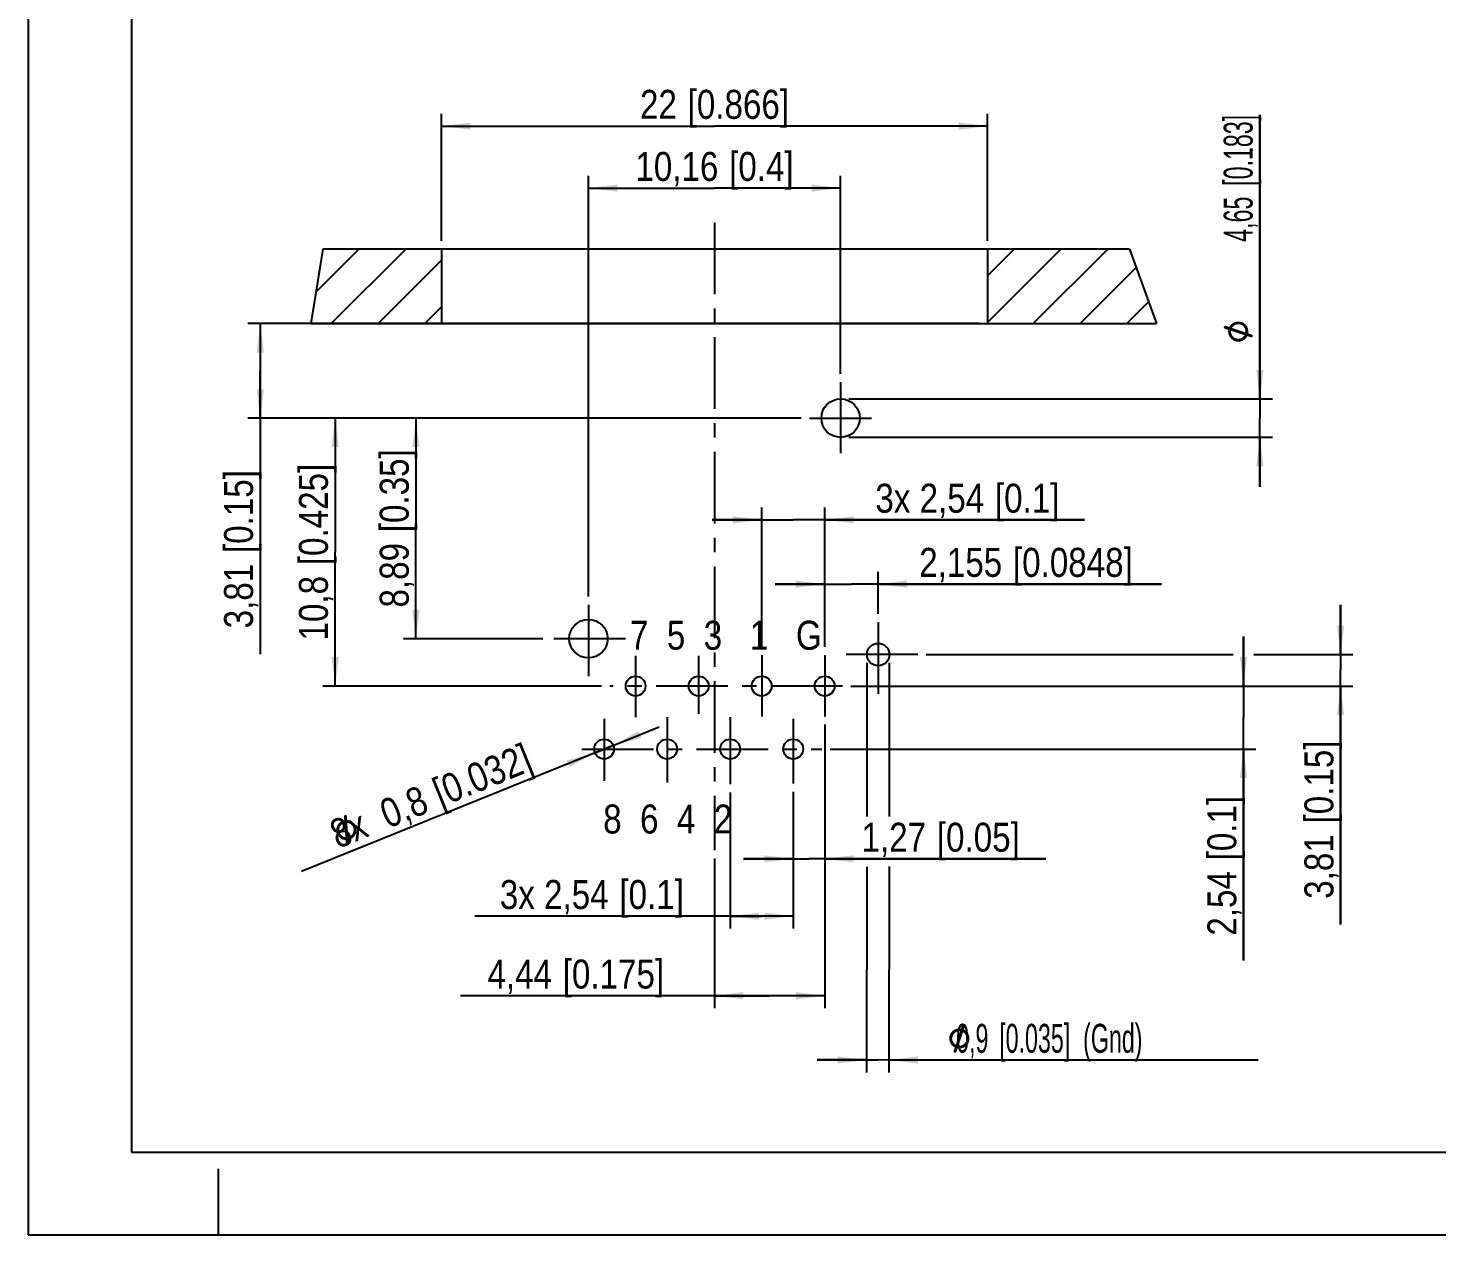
# Model space of a CAD drawing. Header units: millimetres. Extents: x 0 to 420, y 0 to 297.
# Drawn here: x 0 to 170.3, y 0 to 145.9 of the extents above; entities that cross this region are included whole.
import ezdxf

# ---------------------------------------------------------------- set-up
doc = ezdxf.new("R2010")
doc.units = ezdxf.units.MM
doc.header["$LTSCALE"] = 23.1
doc.linetypes.add('CENTER', pattern=[0.6, 0.375, -0.075, 0.075, -0.075])
doc.layers.get('0').update_dxf_attribs({"linetype": 'CONTINUOUS'})
doc.layers.add('_03_2D_DRAWING_DIMENSION', color=7, linetype='CONTINUOUS')
doc.layers.add('DEFAULT_1', color=7, linetype='CENTER')
doc.styles.get("Standard").update_dxf_attribs({"font": 'arialn.ttf'})
doc.styles.add('TEXTSTYLE_4', font='symbol_iso.ttf')
doc.dimstyles.new('DIMSTYLE_3', dxfattribs={"dimtxt": 3.5, "dimasz": 3.5, "dimexe": 1.5, "dimexo": 1, "dimgap": 0.875, "dimtad": 1, "dimdsep": 46, "dimtxsty": 'STANDARD', "dimblk": '_FILLED', "dimblk1": '_FILLED', "dimblk2": '_FILLED', "dimcen": 0.09, "dimclrt": 7, "dimazin": 2, "dimtp": 0.2, "dimtm": 0.2, "dimtfac": 1, "dimtofl": 0, "dimtmove": 0, "dimatfit": 3, "dimldrblk": '_FILLED', "dimfxl": 1, "dimtolj": 1, "dimarcsym": 0})
doc.dimstyles.new('DIMSTYLE_4', dxfattribs={"dimtxt": 3.5, "dimasz": 3.5, "dimexe": 1.5, "dimexo": 1, "dimgap": 0.875, "dimtad": 1, "dimdsep": 46, "dimtxsty": 'STANDARD', "dimblk": '_FILLED', "dimblk1": '_FILLED', "dimblk2": '_FILLED', "dimcen": 0.09, "dimclrt": 7, "dimazin": 2, "dimtp": 0.3, "dimtm": 0.3, "dimtfac": 1, "dimtofl": 0, "dimtmove": 0, "dimatfit": 3, "dimldrblk": '_FILLED', "dimfxl": 1, "dimtolj": 1, "dimarcsym": 0})
doc.dimstyles.new('DIMSTYLE_5', dxfattribs={"dimtxt": 3.5, "dimasz": 3.5, "dimexe": 1.5, "dimexo": 1, "dimgap": 0.875, "dimtad": 1, "dimdsep": 46, "dimtxsty": 'STANDARD', "dimblk": '_FILLED', "dimblk1": '_FILLED', "dimblk2": '_FILLED', "dimcen": 0.09, "dimclrt": 7, "dimazin": 2, "dimtp": 0.1, "dimtm": 0.1, "dimtfac": 1, "dimtofl": 0, "dimtmove": 0, "dimatfit": 3, "dimldrblk": '_FILLED', "dimfxl": 1, "dimtolj": 1, "dimarcsym": 0})
doc.dimstyles.new('DIMSTYLE_6', dxfattribs={"dimtxt": 3.5, "dimasz": 3.5, "dimexe": 1.5, "dimexo": 1, "dimgap": 0.875, "dimtad": 1, "dimdec": 3, "dimdsep": 46, "dimtxsty": 'STANDARD', "dimblk": '_FILLED', "dimblk1": '_FILLED', "dimblk2": '_FILLED', "dimcen": 0.09, "dimclrt": 7, "dimazin": 2, "dimtp": 0.2, "dimtm": 0.2, "dimtfac": 1, "dimtdec": 3, "dimtofl": 0, "dimtmove": 0, "dimatfit": 3, "dimldrblk": '_FILLED', "dimfxl": 1, "dimtolj": 1, "dimarcsym": 0})
doc.dimstyles.new('DIMSTYLE_7', dxfattribs={"dimtxt": 3.5, "dimasz": 3.5, "dimexe": 1.5, "dimexo": 1, "dimtad": 1, "dimdsep": 46, "dimtxsty": 'STANDARD', "dimblk": '_FILLED', "dimblk1": '_FILLED', "dimblk2": '_FILLED', "dimcen": 0.09, "dimclrt": 7, "dimazin": 2, "dimtp": 0.1, "dimtm": 0.1, "dimtfac": 1, "dimtmove": 0, "dimatfit": 2, "dimldrblk": '_FILLED', "dimfxl": 1, "dimtolj": 1, "dimarcsym": 0})
doc.dimstyles.new('DIMSTYLE_8', dxfattribs={"dimtxt": 3.5, "dimasz": 3.5, "dimexe": 1.5, "dimexo": 1, "dimgap": 0.875, "dimtad": 1, "dimdsep": 46, "dimtxsty": 'STANDARD', "dimblk": '_FILLED', "dimblk1": '_FILLED', "dimblk2": '_FILLED', "dimcen": 0.09, "dimclrt": 7, "dimazin": 2, "dimtp": 0.1, "dimtm": 0.1, "dimtfac": 1, "dimtofl": 0, "dimtmove": 0, "dimatfit": 3, "dimldrblk": '_FILLED', "dimfxl": 1, "dimtolj": 1, "dimarcsym": 0})
pattern_1 = [(45, (0, 0), (-2.82843, 2.82843), [])]

# ---------------------------------------------------------------- blocks, each defined once
blk = doc.blocks.new('_FILLED')
at = {"color": 0, "linetype": 'BYBLOCK'}
blk.add_solid([(0, 0), (-1, 0.125), (-1, -0.125)], dxfattribs=at)
blk = doc.blocks.new('*D7')
at = {"layer": '_03_2D_DRAWING_DIMENSION', "color": 7}
for p, q in [((114.97, 110.18), (26.56, 110.18)), ((28.06, 110.18), (28.06, 104.47)), ((28.06, 98.75), (28.06, 104.47)), ((28.06, 104.47), (28.06, 70.21)), ((93.44, 98.75), (26.56, 98.75))]:
    blk.add_line(p, q, dxfattribs=at)
at = {"layer": '_03_2D_DRAWING_DIMENSION', "color": 7, "xscale": 3.5, "yscale": 3.5, "zscale": 3.5}
for p, rotation in [((28.06, 110.18), 90), ((28.06, 98.75), 270)]:
    blk.add_blockref('_FILLED', p, dxfattribs=dict(at, rotation=rotation))
at = {"layer": '_03_2D_DRAWING_DIMENSION', "color": 7, "insert": (23.68, 92.47), "char_height": 3.5, "width": 22.26, "attachment_point": 3, "rotation": 90, "line_spacing_factor": 0.9}
blk.add_mtext('3,81{\\ftxt;\\W0.0001;\\H0.0001;\\~}{\\ftxt;\\W1.0;\\H3.5; }[0.15]', dxfattribs=at)
blk = doc.blocks.new('*D8')
at = {"layer": '_03_2D_DRAWING_DIMENSION', "color": 7}
for p, q in [((93.44, 98.75), (45.37, 98.75)), ((46.87, 98.75), (46.87, 85.42)), ((46.87, 72.08), (46.87, 85.42)), ((62.22, 72.08), (45.37, 72.08))]:
    blk.add_line(p, q, dxfattribs=at)
at = {"layer": '_03_2D_DRAWING_DIMENSION', "color": 7, "xscale": 3.5, "yscale": 3.5, "zscale": 3.5}
for p, rotation in [((46.87, 98.75), 90), ((46.87, 72.08), 270)]:
    blk.add_blockref('_FILLED', p, dxfattribs=dict(at, rotation=rotation))
at = {"layer": '_03_2D_DRAWING_DIMENSION', "color": 7, "insert": (42.5, 85.42), "char_height": 3.5, "width": 22.26, "attachment_point": 2, "rotation": 90, "line_spacing_factor": 0.9}
blk.add_mtext('8,89{\\ftxt;\\W0.0001;\\H0.0001;\\~}{\\ftxt;\\W1.0;\\H3.5; }[0.35]', dxfattribs=at)
blk = doc.blocks.new('*D9')
at = {"layer": '_03_2D_DRAWING_DIMENSION', "color": 7}
for p, q in [((93.44, 98.75), (35.61, 98.75)), ((37.11, 98.75), (37.11, 82.55)), ((37.11, 66.35), (37.11, 82.55)), ((69.32, 66.35), (35.61, 66.35))]:
    blk.add_line(p, q, dxfattribs=at)
at = {"layer": '_03_2D_DRAWING_DIMENSION', "color": 7, "xscale": 3.5, "yscale": 3.5, "zscale": 3.5}
for p, rotation in [((37.11, 98.75), 90), ((37.11, 66.35), 270)]:
    blk.add_blockref('_FILLED', p, dxfattribs=dict(at, rotation=rotation))
at = {"layer": '_03_2D_DRAWING_DIMENSION', "color": 7, "insert": (32.73, 82.55), "char_height": 3.5, "width": 24.612, "attachment_point": 2, "rotation": 90, "line_spacing_factor": 0.9}
blk.add_mtext('10,8{\\ftxt;\\W0.0001;\\H0.0001;\\~}{\\ftxt;\\W1.0;\\H3.5; }[0.425]', dxfattribs=at)
blk = doc.blocks.new('*D10')
at = {"layer": '_03_2D_DRAWING_DIMENSION', "color": 7}
for p, q in [((49.97, 120.18), (49.97, 135.56)), ((115.97, 120.18), (115.97, 135.56)), ((49.97, 134.06), (82.97, 134.06)), ((115.97, 134.06), (82.97, 134.06))]:
    blk.add_line(p, q, dxfattribs=at)
at = {"layer": '_03_2D_DRAWING_DIMENSION', "color": 7, "xscale": 3.5, "yscale": 3.5, "zscale": 3.5, "rotation": 180}
blk.add_blockref('_FILLED', (49.97, 134.06), dxfattribs=at)
at = {"layer": '_03_2D_DRAWING_DIMENSION', "color": 7, "xscale": 3.5, "yscale": 3.5, "zscale": 3.5}
blk.add_blockref('_FILLED', (115.97, 134.06), dxfattribs=at)
at = {"layer": '_03_2D_DRAWING_DIMENSION', "color": 7, "insert": (82.97, 138.44), "char_height": 3.5, "width": 21.308, "attachment_point": 2, "line_spacing_factor": 0.9}
blk.add_mtext('22{\\ftxt;\\W0.0001;\\H0.0001;\\~}{\\ftxt;\\W1.0;\\H3.5; }[0.866]', dxfattribs=at)
blk = doc.blocks.new('*D11')
at = {"layer": '_03_2D_DRAWING_DIMENSION', "color": 7}
for p, q in [((67.73, 77.2), (67.73, 128.06)), ((98.21, 104.11), (98.21, 128.06)), ((67.73, 126.56), (82.97, 126.56)), ((98.21, 126.56), (82.97, 126.56))]:
    blk.add_line(p, q, dxfattribs=at)
at = {"layer": '_03_2D_DRAWING_DIMENSION', "color": 7, "xscale": 3.5, "yscale": 3.5, "zscale": 3.5, "rotation": 180}
blk.add_blockref('_FILLED', (67.73, 126.56), dxfattribs=at)
at = {"layer": '_03_2D_DRAWING_DIMENSION', "color": 7, "xscale": 3.5, "yscale": 3.5, "zscale": 3.5}
blk.add_blockref('_FILLED', (98.21, 126.56), dxfattribs=at)
at = {"layer": '_03_2D_DRAWING_DIMENSION', "color": 7, "insert": (82.97, 130.93), "char_height": 3.5, "width": 22.26, "attachment_point": 2, "line_spacing_factor": 0.9}
blk.add_mtext('10,16{\\ftxt;\\W0.0001;\\H0.0001;\\~}{\\ftxt;\\W1.0;\\H3.5; }[0.4]', dxfattribs=at)
blk = doc.blocks.new('*D12')
at = {"layer": '_03_2D_DRAWING_DIMENSION', "color": 7}
for p, q in [((148.9, 101.08), (148.9, 135.42)), ((148.9, 135.42), (148.9, 98.76)), ((99.21, 101.08), (150.4, 101.08)), ((148.9, 90.43), (148.9, 98.76)), ((99.21, 96.43), (150.4, 96.43)), ((148.9, 96.43), (148.9, 90.43))]:
    blk.add_line(p, q, dxfattribs=at)
at = {"layer": '_03_2D_DRAWING_DIMENSION', "color": 7, "xscale": 3.5, "yscale": 3.5, "zscale": 3.5}
for p, rotation in [((148.9, 101.08), 270.004125249), ((148.9, 96.43), 90.004125249)]:
    blk.add_blockref('_FILLED', p, dxfattribs=dict(at, rotation=rotation))
at = {"layer": '_03_2D_DRAWING_DIMENSION', "color": 7, "insert": (144.52, 135.42), "char_height": 3.5, "width": 41.6409, "attachment_point": 3, "rotation": 90, "line_spacing_factor": 0.9, "style": 'TEXTSTYLE_4'}
blk.add_mtext('{\\ftxt;\\W0.0001;\\H0.0001;\\~}{\\ftxt;\\W0.8995983936;\\H3.5; }{\\ftxt;\\W0.0001;\\H0.0001;\\~}\\fArial Narrow;{\\W0.7;4,65}{\\W0.7;{\\ftxt;\\W0.0001;\\H0.0001;\\~}{\\ftxt;\\W1.0;\\H3.5; }[}{\\W0.7;0.183}{\\W0.7;]}', dxfattribs=at)
blk = doc.blocks.new('*D13')
at = {"layer": '_03_2D_DRAWING_DIMENSION', "color": 7}
for p, q in [((96.29, 71.09), (96.29, 80.18)), ((102.75, 75.09), (102.75, 80.18)), ((96.29, 78.68), (90.29, 78.68)), ((90.29, 78.68), (99.52, 78.68)), ((137.02, 78.68), (99.52, 78.68)), ((102.75, 78.68), (137.02, 78.68))]:
    blk.add_line(p, q, dxfattribs=at)
at = {"layer": '_03_2D_DRAWING_DIMENSION', "color": 7, "xscale": 3.5, "yscale": 3.5, "zscale": 3.5}
blk.add_blockref('_FILLED', (96.29, 78.68), dxfattribs=at)
at = {"layer": '_03_2D_DRAWING_DIMENSION', "color": 7, "xscale": 3.5, "yscale": 3.5, "zscale": 3.5, "rotation": 180}
blk.add_blockref('_FILLED', (102.75, 78.68), dxfattribs=at)
at = {"layer": '_03_2D_DRAWING_DIMENSION', "color": 7, "insert": (107.71, 83.06), "char_height": 3.5, "width": 29.316, "attachment_point": 1, "line_spacing_factor": 0.9}
blk.add_mtext('2,155{\\ftxt;\\W0.0001;\\H0.0001;\\~}{\\ftxt;\\W1.0;\\H3.5; }[0.0848]', dxfattribs=at)
blk = doc.blocks.new('*D14')
at = {"layer": '_03_2D_DRAWING_DIMENSION', "color": 7}
for p, q in [((88.67, 71.09), (88.67, 87.95)), ((96.29, 71.09), (96.29, 87.95)), ((88.67, 86.45), (82.67, 86.45)), ((82.67, 86.45), (92.48, 86.45)), ((127.68, 86.45), (92.48, 86.45)), ((96.29, 86.45), (127.68, 86.45))]:
    blk.add_line(p, q, dxfattribs=at)
at = {"layer": '_03_2D_DRAWING_DIMENSION', "color": 7, "xscale": 3.5, "yscale": 3.5, "zscale": 3.5}
blk.add_blockref('_FILLED', (88.67, 86.45), dxfattribs=at)
at = {"layer": '_03_2D_DRAWING_DIMENSION', "color": 7, "xscale": 3.5, "yscale": 3.5, "zscale": 3.5, "rotation": 180}
blk.add_blockref('_FILLED', (96.29, 86.45), dxfattribs=at)
at = {"layer": '_03_2D_DRAWING_DIMENSION', "color": 7, "insert": (102.41, 90.82), "char_height": 3.5, "width": 25.27, "attachment_point": 1, "line_spacing_factor": 0.9}
blk.add_mtext('3x 2,54{\\ftxt;\\W0.0001;\\H0.0001;\\~}{\\ftxt;\\W1.0;\\H3.5; }[0.1]', dxfattribs=at)
blk = doc.blocks.new('*D15')
at = {"layer": '_03_2D_DRAWING_DIMENSION', "color": 7}
for p, q in [((69.62, 58.73), (76.29, 61.43)), ((69.62, 58.73), (33.03, 43.93)), ((68.51, 58.28), (69.62, 58.73)), ((70.73, 59.18), (69.62, 58.73))]:
    blk.add_line(p, q, dxfattribs=at)
at = {"layer": '_03_2D_DRAWING_DIMENSION', "color": 7, "xscale": 3.5, "yscale": 3.5, "zscale": 3.5}
for p, rotation in [((70.73, 59.18), 202.0303653086), ((68.51, 58.28), 22.0303653086)]:
    blk.add_blockref('_FILLED', p, dxfattribs=dict(at, rotation=rotation))
at = {"layer": '_03_2D_DRAWING_DIMENSION', "color": 7, "insert": (59.91, 59.52), "char_height": 3.5, "width": 46.1559, "attachment_point": 3, "rotation": 22.0301, "line_spacing_factor": 0.9}
blk.add_mtext('8x {\\ftxt;\\W0.0001;\\H0.0001;\\~}{\\ftxt;\\W0.8995983936;\\H3.5; }{\\ftxt;\\W0.0001;\\H0.0001;\\~}0,8{\\ftxt;\\W0.0001;\\H0.0001;\\~}{\\ftxt;\\W1.0;\\H3.5; }[0.032]', dxfattribs=at)
blk = doc.blocks.new('*D16')
at = {"layer": '_03_2D_DRAWING_DIMENSION', "color": 7}
for p, q in [((84.86, 53.48), (84.86, 37.03)), ((92.48, 53.58), (92.48, 37.03)), ((88.67, 38.53), (54, 38.53)), ((84.86, 38.53), (88.67, 38.53)), ((92.48, 38.53), (88.67, 38.53))]:
    blk.add_line(p, q, dxfattribs=at)
at = {"layer": '_03_2D_DRAWING_DIMENSION', "color": 7, "xscale": 3.5, "yscale": 3.5, "zscale": 3.5, "rotation": 180}
blk.add_blockref('_FILLED', (84.86, 38.53), dxfattribs=at)
at = {"layer": '_03_2D_DRAWING_DIMENSION', "color": 7, "xscale": 3.5, "yscale": 3.5, "zscale": 3.5}
blk.add_blockref('_FILLED', (92.48, 38.53), dxfattribs=at)
at = {"layer": '_03_2D_DRAWING_DIMENSION', "color": 7, "insert": (79.27, 42.9), "char_height": 3.5, "width": 25.27, "attachment_point": 3, "line_spacing_factor": 0.9}
blk.add_mtext('3x 2,54{\\ftxt;\\W0.0001;\\H0.0001;\\~}{\\ftxt;\\W1.0;\\H3.5; }[0.1]', dxfattribs=at)
blk = doc.blocks.new('*D17')
at = {"layer": '_03_2D_DRAWING_DIMENSION', "color": 7}
for p, q in [((96.29, 61.69), (96.3, 27.41)), ((82.97, 45.51), (82.97, 27.41)), ((89.63, 28.91), (52.27, 28.9)), ((82.97, 28.91), (89.63, 28.91)), ((96.3, 28.91), (89.63, 28.91))]:
    blk.add_line(p, q, dxfattribs=at)
at = {"layer": '_03_2D_DRAWING_DIMENSION', "color": 7, "xscale": 3.5, "yscale": 3.5, "zscale": 3.5}
for p, rotation in [((82.97, 28.91), 180.0127504705), ((96.3, 28.91), 0.0127504705)]:
    blk.add_blockref('_FILLED', p, dxfattribs=dict(at, rotation=rotation))
at = {"layer": '_03_2D_DRAWING_DIMENSION', "color": 7, "insert": (76.88, 33.28), "char_height": 3.5, "width": 24.612, "attachment_point": 3, "line_spacing_factor": 0.9}
blk.add_mtext('4,44{\\ftxt;\\W0.0001;\\H0.0001;\\~}{\\ftxt;\\W1.0;\\H3.5; }[0.175]', dxfattribs=at)
blk = doc.blocks.new('*D18')
at = {"layer": '_03_2D_DRAWING_DIMENSION', "color": 7}
for p, q in [((96.29, 61.69), (96.29, 43.96)), ((92.48, 53.58), (92.48, 43.96)), ((92.48, 45.46), (86.48, 45.46)), ((86.48, 45.46), (94.38, 45.46)), ((123, 45.46), (94.38, 45.46)), ((96.29, 45.46), (123, 45.46))]:
    blk.add_line(p, q, dxfattribs=at)
at = {"layer": '_03_2D_DRAWING_DIMENSION', "color": 7, "xscale": 3.5, "yscale": 3.5, "zscale": 3.5}
blk.add_blockref('_FILLED', (92.48, 45.46), dxfattribs=at)
at = {"layer": '_03_2D_DRAWING_DIMENSION', "color": 7, "xscale": 3.5, "yscale": 3.5, "zscale": 3.5, "rotation": 180}
blk.add_blockref('_FILLED', (96.29, 45.46), dxfattribs=at)
at = {"layer": '_03_2D_DRAWING_DIMENSION', "color": 7, "insert": (100.74, 49.83), "char_height": 3.5, "width": 22.26, "attachment_point": 1, "line_spacing_factor": 0.9}
blk.add_mtext('1,27{\\ftxt;\\W0.0001;\\H0.0001;\\~}{\\ftxt;\\W1.0;\\H3.5; }[0.05]', dxfattribs=at)
blk = doc.blocks.new('*D19')
at = {"layer": '_03_2D_DRAWING_DIMENSION', "color": 7}
for p, q in [((101.4, 69.16), (101.39, 50.58)), ((104.1, 69.16), (104.09, 50.58)), ((101.38, 44.5), (101.36, 19.64)), ((104.08, 44.54), (104.06, 19.64)), ((101.36, 21.14), (95.36, 21.15)), ((95.36, 21.15), (102.71, 21.14)), ((148.68, 21.13), (102.71, 21.14)), ((104.06, 21.14), (148.68, 21.13))]:
    blk.add_line(p, q, dxfattribs=at)
at = {"layer": '_03_2D_DRAWING_DIMENSION', "color": 7, "xscale": 3.5, "yscale": 3.5, "zscale": 3.5}
for p, rotation in [((101.36, 21.14), 359.9471498529), ((104.06, 21.14), 179.991765974)]:
    blk.add_blockref('_FILLED', p, dxfattribs=dict(at, rotation=rotation))
at = {"layer": '_03_2D_DRAWING_DIMENSION', "color": 7, "insert": (111.01, 25.51), "char_height": 3.5, "width": 56.5089, "attachment_point": 1, "line_spacing_factor": 0.9, "style": 'TEXTSTYLE_4'}
blk.add_mtext('{\\ftxt;\\W0.0001;\\H0.0001;\\~}{\\ftxt;\\W0.8995983936;\\H3.5; }{\\ftxt;\\W0.0001;\\H0.0001;\\~}\\fArial Narrow;{\\W0.7;0,9}{\\W0.7;{\\ftxt;\\W0.0001;\\H0.0001;\\~}{\\ftxt;\\W1.0;\\H3.5; }[}{\\W0.7;0.035}{\\W0.7;]}{\\W0.7;  (Gnd)}', dxfattribs=at)
blk = doc.blocks.new('*D20')
at = {"layer": '_03_2D_DRAWING_DIMENSION', "color": 7}
for p, q in [((146.92, 66.35), (146.92, 72.35)), ((146.92, 72.35), (146.92, 62.54)), ((99.44, 66.35), (148.42, 66.35)), ((146.92, 33.17), (146.92, 62.54)), ((96.94, 58.73), (148.42, 58.73)), ((146.92, 58.73), (146.92, 33.17))]:
    blk.add_line(p, q, dxfattribs=at)
at = {"layer": '_03_2D_DRAWING_DIMENSION', "color": 7, "xscale": 3.5, "yscale": 3.5, "zscale": 3.5}
for p, rotation in [((146.92, 66.35), 270), ((146.92, 58.73), 90)]:
    blk.add_blockref('_FILLED', p, dxfattribs=dict(at, rotation=rotation))
at = {"layer": '_03_2D_DRAWING_DIMENSION', "color": 7, "insert": (142.55, 53.08), "char_height": 3.5, "width": 19.908, "attachment_point": 3, "rotation": 90, "line_spacing_factor": 0.9}
blk.add_mtext('2,54{\\ftxt;\\W0.0001;\\H0.0001;\\~}{\\ftxt;\\W1.0;\\H3.5; }[0.1]', dxfattribs=at)
blk = doc.blocks.new('*D21')
at = {"layer": '_03_2D_DRAWING_DIMENSION', "color": 7}
for p, q in [((158.65, 70.16), (158.65, 76.16)), ((158.65, 76.16), (158.65, 68.26)), ((108.55, 70.16), (145.68, 70.16)), ((148.17, 70.16), (160.15, 70.16)), ((158.65, 37.51), (158.65, 68.26)), ((99.44, 66.35), (160.15, 66.35)), ((158.65, 66.35), (158.65, 37.51))]:
    blk.add_line(p, q, dxfattribs=at)
at = {"layer": '_03_2D_DRAWING_DIMENSION', "color": 7, "xscale": 3.5, "yscale": 3.5, "zscale": 3.5}
for p, rotation in [((158.65, 70.16), 270), ((158.65, 66.35), 90)]:
    blk.add_blockref('_FILLED', p, dxfattribs=dict(at, rotation=rotation))
at = {"layer": '_03_2D_DRAWING_DIMENSION', "color": 7, "insert": (154.28, 59.77), "char_height": 3.5, "width": 22.26, "attachment_point": 3, "rotation": 90, "line_spacing_factor": 0.9}
blk.add_mtext('3,81{\\ftxt;\\W0.0001;\\H0.0001;\\~}{\\ftxt;\\W1.0;\\H3.5; }[0.15]', dxfattribs=at)

msp = doc.modelspace()

# ---------------------------------------------------------------- hatches: boundary and pattern name
h = msp.add_hatch()
h.set_pattern_fill('b', scale=4, angle=45, style=0, pattern_type=0)
h.set_pattern_definition(pattern_1)
h.paths.add_polyline_path([(49.9688, 110.182), (34.1863, 110.182), (35.6162, 119.182), (49.9688, 119.182)])
h = msp.add_hatch()
h.set_pattern_fill('a', scale=4, angle=45, style=0, pattern_type=0)
h.set_pattern_definition(pattern_1)
h.paths.add_polyline_path([(115.9688, 110.182), (136.4063, 110.182), (133.1225, 119.182), (115.9688, 119.182)])

# ---------------------------------------------------------------- linework, layer by layer
at = {"color": 7}
for p, q in [((0, 297), (0, 0)), ((12.5, 287), (12.5, 10)), ((35.6162, 119.182), (34.1863, 110.182)), ((49.9688, 119.182), (35.6162, 119.182)), ((49.9688, 119.182), (49.9688, 110.182)), ((115.9688, 119.182), (49.9688, 119.182)), ((115.9688, 119.182), (115.9688, 110.182)), ((133.1225, 119.182), (115.9688, 119.182)), ((133.1225, 119.182), (136.4063, 110.182)), ((34.1863, 110.182), (49.9688, 110.182)), ((49.9688, 110.182), (115.9688, 110.182)), ((115.9688, 110.182), (136.4063, 110.182)), ((12.5, 10), (410, 10)), ((23, 0), (23, 8)), ((0, 0), (420, 0))]:
    msp.add_line(p, q, dxfattribs=at)
for centre, radius in [((98.2088, 98.752), 2.325), ((67.7288, 72.082), 2.325), ((102.7538, 70.162), 1.35), ((73.4288, 66.352), 1.2), ((81.0488, 66.352), 1.2), ((88.6688, 66.352), 1.2), ((96.2888, 66.352), 1.2), ((69.6188, 58.732), 1.2), ((77.2388, 58.732), 1.2), ((84.8588, 58.732), 1.2), ((92.4788, 58.732), 1.2)]:
    msp.add_circle(centre, radius, dxfattribs=at)
at = {"layer": '_03_2D_DRAWING_DIMENSION', "color": 7}
for points in [[(144.5491, 109.6761), (144.5211, 109.7321), (144.5491, 109.7881)], [(144.5771, 109.6481), (144.5491, 109.7881), (144.5771, 109.8441)], [(144.5491, 109.7881), (144.5771, 109.6481), (144.5491, 109.6761)], [(144.6051, 109.5921), (144.5771, 109.8441), (144.6051, 109.8721)], [(144.5771, 109.8441), (144.6051, 109.5921), (144.5771, 109.6481)], [(144.6611, 109.5641), (144.6051, 109.8721), (144.6611, 109.9001)], [(144.6051, 109.8721), (144.6611, 109.5641), (144.6051, 109.5921)], [(144.6611, 109.9001), (144.7171, 109.9281), (145.0811, 109.4241)], [(144.6611, 109.9001), (145.0811, 109.4241), (144.6611, 109.5641)], [(144.7171, 109.9281), (144.7731, 109.9001), (145.0811, 109.4241)], [(145.0811, 109.4241), (144.7731, 109.9001), (145.1931, 109.7601)], [(145.0811, 109.0601), (145.0531, 109.2281), (145.0811, 109.3121)], [(145.1931, 109.7601), (145.1651, 108.7521), (145.0811, 109.4241)], [(145.0811, 109.3121), (145.0811, 109.4241), (145.1091, 108.8921)], [(145.1651, 108.7521), (145.1091, 108.8921), (145.0811, 109.4241)], [(145.0811, 109.3121), (145.1091, 108.8921), (145.0811, 109.0601)], [(145.1931, 109.7601), (145.2211, 108.6121), (145.1651, 108.7521)], [(145.2211, 108.6121), (145.1931, 109.7601), (145.3051, 109.9561)], [(145.3051, 109.9561), (145.3331, 108.4721), (145.2211, 108.6121)], [(145.4171, 109.3121), (145.3051, 109.9561), (145.4731, 110.1241)], [(145.4171, 108.3601), (145.3331, 108.4721), (145.3051, 109.9561)], [(145.4171, 109.1161), (145.4171, 108.3601), (145.3051, 109.9561)], [(145.4171, 109.2281), (145.4171, 109.1161), (145.3051, 109.9561)], [(145.4171, 109.2561), (145.4171, 109.2281), (145.3051, 109.9561)], [(145.4171, 109.3121), (145.4171, 109.2561), (145.3051, 109.9561)], [(145.4171, 109.3121), (145.4731, 110.1241), (145.5291, 109.6481)], [(145.5291, 109.6481), (147.0411, 108.7801), (145.4171, 109.3121)], [(145.4171, 109.1161), (145.4451, 109.0041), (145.5571, 108.2481)], [(145.4171, 109.1161), (145.5571, 108.2481), (145.4171, 108.3601)], [(145.4451, 109.0041), (145.4731, 108.8921), (145.5571, 108.2481)], [(145.5851, 109.7601), (145.4731, 110.1241), (145.6411, 110.2641)], [(145.5851, 109.7601), (145.5291, 109.6481), (145.4731, 110.1241)], [(147.0411, 108.7801), (145.5291, 109.6481), (147.1531, 109.1161)], [(145.6411, 110.2641), (145.6691, 109.8441), (145.5851, 109.7601)], [(145.8371, 109.9841), (145.6411, 110.2641), (145.8371, 110.3481)], [(145.7531, 109.9001), (145.6691, 109.8441), (145.6411, 110.2641)], [(145.8371, 109.9841), (145.7531, 109.9001), (145.6411, 110.2641)], [(146.0611, 110.0681), (145.8371, 110.3481), (146.0611, 110.4321)], [(145.8371, 110.3481), (145.9491, 110.0401), (145.8371, 109.9841)], [(146.0611, 110.0681), (145.9491, 110.0401), (145.8371, 110.3481)], [(146.0611, 110.4321), (146.1731, 110.0961), (146.0611, 110.0681)], [(146.2851, 110.0961), (146.1731, 110.0961), (146.0611, 110.4321)], [(146.2851, 110.0961), (146.0611, 110.4321), (146.2851, 110.4321)], [(146.2851, 110.4321), (146.3971, 110.0961), (146.2851, 110.0961)], [(146.3971, 110.0961), (146.2851, 110.4321), (146.4531, 110.4321)], [(146.4531, 110.4321), (146.5091, 110.0681), (146.3971, 110.0961)], [(146.5091, 110.0681), (146.4531, 110.4321), (146.5931, 110.4041)], [(146.5931, 110.4041), (146.6211, 110.0401), (146.5091, 110.0681)], [(146.7331, 109.9841), (146.6211, 110.0401), (146.5931, 110.4041)], [(146.7331, 109.9841), (146.5931, 110.4041), (146.7611, 110.3481)], [(146.7611, 110.3481), (146.8171, 109.9001), (146.7331, 109.9841)], [(146.9011, 109.8441), (146.8171, 109.9001), (146.7611, 110.3481)], [(146.9011, 109.8441), (146.7611, 110.3481), (146.9011, 110.2921)], [(146.9011, 110.2921), (146.9851, 109.7601), (146.9011, 109.8441)], [(146.9851, 109.7601), (146.9011, 110.2921), (147.0131, 110.1801)], [(147.0131, 110.1801), (147.0411, 109.6481), (146.9851, 109.7601)], [(147.0971, 109.5641), (147.0411, 109.6481), (147.0131, 110.1801)], [(147.1251, 109.4521), (147.0971, 109.5641), (147.0131, 110.1801)], [(147.1531, 109.3401), (147.1251, 109.4521), (147.0131, 110.1801)], [(147.1531, 109.3401), (147.0131, 110.1801), (147.1531, 110.0961)], [(147.1531, 109.1161), (147.0691, 108.2761), (147.0411, 108.7801)], [(147.1531, 109.1161), (147.1811, 108.3881), (147.0691, 108.2761)], [(147.1531, 109.3401), (147.1531, 110.0961), (147.1811, 108.3881)], [(147.1811, 108.3881), (147.1531, 110.0961), (147.2371, 109.9561)], [(147.1531, 109.2281), (147.1531, 109.3401), (147.1811, 108.3881)], [(147.1531, 109.1721), (147.1531, 109.2281), (147.1811, 108.3881)], [(147.1531, 109.1161), (147.1531, 109.1721), (147.1811, 108.3881)], [(147.2371, 109.9561), (147.2931, 108.5281), (147.1811, 108.3881)], [(147.2931, 108.5281), (147.2371, 109.9561), (147.3491, 109.8441)], [(147.3491, 109.8441), (147.3771, 108.6681), (147.2931, 108.5281)], [(147.3771, 108.6681), (147.3491, 109.8441), (147.4051, 109.6761)], [(147.3771, 108.6681), (147.4051, 109.6761), (147.4891, 109.0041)], [(147.4891, 109.0041), (147.7971, 108.5281), (147.3771, 108.6681)], [(147.4051, 109.6761), (147.4611, 109.5361), (147.4891, 109.0041)], [(147.4891, 109.2281), (147.4891, 109.0041), (147.4611, 109.5361)], [(147.4891, 109.2281), (147.4611, 109.5361), (147.4891, 109.3961)], [(147.8531, 108.5281), (147.7971, 108.5281), (147.4891, 109.0041)], [(147.9091, 108.5281), (147.8531, 108.5281), (147.4891, 109.0041)], [(147.9091, 108.5281), (147.4891, 109.0041), (147.9091, 108.8641)], [(145.4731, 108.8921), (145.5291, 108.7801), (145.5571, 108.2481)], [(145.5571, 108.2481), (145.5291, 108.7801), (145.5851, 108.6961)], [(145.5851, 108.6961), (145.6691, 108.1641), (145.5571, 108.2481)], [(145.6691, 108.1641), (145.5851, 108.6961), (145.6691, 108.6121)], [(145.6691, 108.6121), (145.7531, 108.5281), (145.8091, 108.0801)], [(145.6691, 108.6121), (145.8091, 108.0801), (145.6691, 108.1641)], [(145.8091, 108.0801), (145.7531, 108.5281), (145.8371, 108.4721)], [(145.8371, 108.4721), (145.9771, 108.0241), (145.8091, 108.0801)], [(145.8371, 108.4721), (145.9491, 108.4161), (145.9771, 108.0241)], [(145.9771, 108.0241), (145.9491, 108.4161), (146.0611, 108.3881)], [(146.0611, 108.3881), (146.1171, 107.9961), (145.9771, 108.0241)], [(146.1171, 107.9961), (146.0611, 108.3881), (146.1731, 108.3601)], [(146.1731, 108.3601), (146.2851, 107.9961), (146.1171, 107.9961)], [(146.2851, 107.9961), (146.1731, 108.3601), (146.2851, 108.3321)], [(146.2851, 108.3321), (146.3971, 108.3601), (146.4531, 107.9961)], [(146.2851, 108.3321), (146.4531, 107.9961), (146.2851, 107.9961)], [(146.4531, 107.9961), (146.3971, 108.3601), (146.5091, 108.3881)], [(146.5091, 108.3881), (146.6211, 108.0521), (146.4531, 107.9961)], [(146.6211, 108.0521), (146.5091, 108.3881), (146.6211, 108.4161)], [(146.6211, 108.4161), (146.7331, 108.4721), (146.7891, 108.1081)], [(146.6211, 108.4161), (146.7891, 108.1081), (146.6211, 108.0521)], [(146.7891, 108.1081), (146.7331, 108.4721), (146.8171, 108.5281)], [(146.8171, 108.5281), (146.9291, 108.1921), (146.7891, 108.1081)], [(146.8171, 108.5281), (146.9011, 108.6121), (146.9291, 108.1921)], [(146.9291, 108.1921), (146.9011, 108.6121), (146.9851, 108.6961)], [(146.9851, 108.6961), (147.0691, 108.2761), (146.9291, 108.1921)], [(146.9851, 108.6961), (147.0411, 108.7801), (147.0691, 108.2761)], [(147.9091, 108.8641), (147.9651, 108.5561), (147.9091, 108.5281)], [(147.9651, 108.5561), (147.9091, 108.8641), (147.9651, 108.8361)], [(147.9651, 108.8361), (147.9931, 108.5841), (147.9651, 108.5561)], [(147.9931, 108.5841), (147.9651, 108.8361), (147.9931, 108.8081)], [(147.9931, 108.8081), (148.0211, 108.6401), (147.9931, 108.5841)], [(148.0211, 108.6961), (148.0211, 108.6401), (147.9931, 108.8081)], [(148.0211, 108.6961), (147.9931, 108.8081), (148.0211, 108.7521)], [(37.716, 49.3947), (37.2544, 49.1173), (37.2902, 49.2526)], [(37.2544, 49.1173), (37.716, 49.3947), (37.6697, 49.2853)], [(38.0423, 49.708), (37.949, 49.64), (37.2902, 49.2526)], [(38.0423, 49.708), (37.2902, 49.2526), (37.3415, 49.4244)], [(37.949, 49.64), (37.8557, 49.572), (37.2902, 49.2526)], [(37.8557, 49.572), (37.7729, 49.4781), (37.2902, 49.2526)], [(37.2902, 49.2526), (37.7729, 49.4781), (37.716, 49.3947)], [(37.3415, 49.4244), (37.4138, 49.5443), (38.779, 50.1269)], [(38.0423, 49.708), (37.3415, 49.4244), (38.779, 50.1269)], [(38.779, 50.1269), (37.4138, 49.5443), (37.5016, 49.7006)], [(38.5553, 50.1572), (37.5016, 49.7006), (37.6104, 49.805)], [(37.5016, 49.7006), (38.5553, 50.1572), (38.779, 50.1269)], [(38.5553, 50.1572), (37.6104, 49.805), (38.2018, 50.135)], [(37.6104, 49.805), (37.7192, 49.9095), (38.2018, 50.135)], [(38.098, 50.093), (38.2018, 50.135), (37.7192, 49.9095)], [(38.098, 50.093), (37.7192, 49.9095), (37.8644, 49.9984)], [(37.8644, 49.9984), (38.0096, 50.0874), (38.098, 50.093)], [(38.1462, 49.75), (38.0423, 49.708), (38.779, 50.1269)], [(38.1721, 49.7605), (38.1462, 49.75), (38.779, 50.1269)], [(38.224, 49.7815), (38.1721, 49.7605), (38.779, 50.1269)], [(38.4386, 50.7443), (38.174, 50.5768), (38.179, 50.6392)], [(38.174, 50.5768), (38.4386, 50.7443), (38.4855, 50.7028)], [(38.4855, 50.7028), (38.2018, 50.135), (38.174, 50.5768)], [(38.4021, 50.7597), (38.179, 50.6392), (38.2204, 50.6862)], [(38.179, 50.6392), (38.4021, 50.7597), (38.4386, 50.7443)], [(38.4855, 50.7028), (38.5325, 50.6614), (38.2018, 50.135)], [(38.5325, 50.6614), (38.5275, 50.599), (38.2018, 50.135)], [(38.2018, 50.135), (38.5275, 50.599), (38.5553, 50.1572)], [(38.3397, 50.7647), (38.2204, 50.6862), (38.2359, 50.7226)], [(38.2204, 50.6862), (38.3397, 50.7647), (38.4021, 50.7597)], [(38.224, 49.7815), (38.779, 50.1269), (38.9977, 50.0342)], [(38.224, 49.7815), (38.9977, 50.0342), (38.5775, 49.8037)], [(38.5775, 49.8037), (38.34, 48.0765), (38.224, 49.7815)], [(38.2359, 50.7226), (38.2773, 50.7696), (38.3397, 50.7647)], [(38.34, 48.0765), (38.5775, 49.8037), (38.6935, 48.0987)], [(38.7023, 49.7938), (38.5775, 49.8037), (38.9977, 50.0342)], [(38.7023, 49.7938), (38.9977, 50.0342), (39.1905, 49.9309)], [(39.1905, 49.9309), (38.8117, 49.7474), (38.7023, 49.7938)], [(38.8951, 49.6906), (38.8117, 49.7474), (39.1905, 49.9309)], [(39.0045, 49.6442), (38.8951, 49.6906), (39.1905, 49.9309)], [(39.0045, 49.6442), (39.1905, 49.9309), (39.3419, 49.7807)], [(39.3419, 49.7807), (39.0984, 49.5614), (39.0045, 49.6442)], [(39.1664, 49.4681), (39.0984, 49.5614), (39.3419, 49.7807)], [(39.1664, 49.4681), (39.3419, 49.7807), (39.5038, 49.6046)], [(39.5038, 49.6046), (39.2343, 49.3748), (39.1664, 49.4681)], [(39.2764, 49.2709), (39.2343, 49.3748), (39.5038, 49.6046)], [(39.2764, 49.2709), (39.5038, 49.6046), (39.5878, 49.397)], [(39.5878, 49.397), (39.3184, 49.1671), (39.2764, 49.2709)], [(39.3184, 49.1671), (39.5878, 49.397), (39.6508, 49.2412)], [(37.6697, 49.2853), (37.6233, 49.1759), (37.229, 48.956)], [(37.6697, 49.2853), (37.229, 48.956), (37.2544, 49.1173)], [(37.229, 48.956), (37.6233, 49.1759), (37.6029, 49.0771)], [(37.6029, 49.0771), (37.2401, 48.7793), (37.229, 48.956)], [(37.6029, 49.0771), (37.593, 48.9522), (37.2401, 48.7793)], [(37.2401, 48.7793), (37.593, 48.9522), (37.609, 48.8379)], [(37.609, 48.8379), (37.2667, 48.639), (37.2401, 48.7793)], [(37.2667, 48.639), (37.609, 48.8379), (37.6251, 48.7236)], [(37.6251, 48.7236), (37.3297, 48.4832), (37.2667, 48.639)], [(37.3297, 48.4832), (37.6251, 48.7236), (37.6412, 48.6093)], [(37.6412, 48.6093), (37.3927, 48.3275), (37.3297, 48.4832)], [(37.6412, 48.6093), (37.7091, 48.516), (37.3927, 48.3275)], [(37.3927, 48.3275), (37.7091, 48.516), (37.7771, 48.4226)], [(37.7771, 48.4226), (37.5076, 48.1928), (37.3927, 48.3275)], [(37.5076, 48.1928), (37.7771, 48.4226), (37.8451, 48.3293)], [(37.8451, 48.3293), (37.6226, 48.058), (37.5076, 48.1928)], [(37.8451, 48.3293), (37.939, 48.2465), (37.6226, 48.058)], [(37.6226, 48.058), (37.939, 48.2465), (38.0224, 48.1896)], [(38.0224, 48.1896), (37.7529, 47.9598), (37.6226, 48.058)], [(38.0224, 48.1896), (38.1318, 48.1433), (37.7529, 47.9598)], [(37.7529, 47.9598), (38.1318, 48.1433), (38.2411, 48.0969)], [(38.2411, 48.0969), (37.8833, 47.8615), (37.7529, 47.9598)], [(38.6935, 48.0987), (37.8833, 47.8615), (38.34, 48.0765)], [(38.6935, 48.0987), (38.0291, 47.7997), (37.8833, 47.8615)], [(38.2411, 48.0969), (38.34, 48.0765), (37.8833, 47.8615)], [(38.9011, 48.1827), (39.6019, 48.4663), (38.0291, 47.7997)], [(38.0291, 47.7997), (39.6019, 48.4663), (39.5037, 48.3359)], [(39.5037, 48.3359), (38.2009, 47.7484), (38.0291, 47.7997)], [(38.7973, 48.1407), (38.9011, 48.1827), (38.0291, 47.7997)], [(38.7454, 48.1197), (38.7973, 48.1407), (38.0291, 47.7997)], [(38.6935, 48.0987), (38.7454, 48.1197), (38.0291, 47.7997)], [(38.2009, 47.7484), (39.5037, 48.3359), (39.4419, 48.1901)], [(39.4419, 48.1901), (38.3622, 47.723), (38.2009, 47.7484)], [(38.3622, 47.723), (39.4419, 48.1901), (39.3071, 48.0752)], [(38.3622, 47.723), (39.3071, 48.0752), (38.7157, 47.7452)], [(38.7157, 47.7452), (38.39, 47.2812), (38.3622, 47.723)], [(38.411, 47.2293), (38.39, 47.2812), (38.7157, 47.7452)], [(38.432, 47.1774), (38.411, 47.2293), (38.7157, 47.7452)], [(38.432, 47.1774), (38.7157, 47.7452), (38.7435, 47.3034)], [(39.3071, 48.0752), (39.1984, 47.9707), (38.7157, 47.7452)], [(38.9233, 47.8293), (38.7157, 47.7452), (39.1984, 47.9707)], [(38.9011, 48.1827), (38.9945, 48.2507), (39.6273, 48.6276)], [(38.9011, 48.1827), (39.6273, 48.6276), (39.6019, 48.4663)], [(38.9233, 47.8293), (39.1984, 47.9707), (39.0791, 47.8923)], [(38.9945, 48.2507), (39.0878, 48.3187), (39.6273, 48.6276)], [(39.0878, 48.3187), (39.1446, 48.4021), (39.6273, 48.6276)], [(39.6273, 48.6276), (39.1446, 48.4021), (39.2275, 48.496)], [(39.6891, 48.7734), (39.2275, 48.496), (39.2738, 48.6054)], [(39.2275, 48.496), (39.6891, 48.7734), (39.6273, 48.6276)], [(39.2738, 48.6054), (39.2942, 48.7043), (39.6885, 48.9242)], [(39.2738, 48.6054), (39.6885, 48.9242), (39.6891, 48.7734)], [(39.6885, 48.9242), (39.2942, 48.7043), (39.3406, 48.8136)], [(39.6508, 49.2412), (39.3344, 49.0528), (39.3184, 49.1671)], [(39.3344, 49.0528), (39.6508, 49.2412), (39.6774, 49.101)], [(39.6774, 49.101), (39.3505, 48.9385), (39.3344, 49.0528)], [(39.3406, 48.8136), (39.3505, 48.9385), (39.6774, 49.101)], [(39.3406, 48.8136), (39.6774, 49.101), (39.6885, 48.9242)], [(38.7435, 47.3034), (38.479, 47.136), (38.432, 47.1774)], [(38.479, 47.136), (38.7435, 47.3034), (38.7385, 47.241)], [(38.7385, 47.241), (38.5154, 47.1205), (38.479, 47.136)], [(38.5154, 47.1205), (38.7385, 47.241), (38.7231, 47.2045)], [(38.7231, 47.2045), (38.5778, 47.1155), (38.5154, 47.1205)], [(38.6297, 47.1366), (38.5778, 47.1155), (38.7231, 47.2045)], [(38.6297, 47.1366), (38.7231, 47.2045), (38.6817, 47.1576)], [(111.7392, 23.9683), (111.3472, 23.9123), (111.3752, 24.0523)], [(111.3472, 23.9123), (111.7392, 23.9683), (111.7112, 23.8563)], [(111.7112, 23.8563), (111.3472, 23.7443), (111.3472, 23.9123)], [(111.3472, 23.7443), (111.7112, 23.8563), (111.6832, 23.7443)], [(111.8232, 24.1923), (111.3752, 24.0523), (111.4312, 24.2203)], [(111.8232, 24.1923), (111.7672, 24.0803), (111.3752, 24.0523)], [(111.3752, 24.0523), (111.7672, 24.0803), (111.7392, 23.9683)], [(111.9632, 24.3603), (111.8792, 24.2763), (111.4312, 24.2203)], [(111.9632, 24.3603), (111.4312, 24.2203), (111.5152, 24.3603)], [(111.4312, 24.2203), (111.8792, 24.2763), (111.8232, 24.1923)], [(112.0472, 24.4443), (111.5152, 24.3603), (111.5992, 24.4723)], [(111.5152, 24.3603), (112.0472, 24.4443), (111.9632, 24.3603)], [(112.4672, 24.6123), (112.3552, 24.5843), (111.5992, 24.4723)], [(112.4672, 24.6123), (111.5992, 24.4723), (111.7112, 24.6123)], [(112.3552, 24.5843), (112.2432, 24.5563), (111.5992, 24.4723)], [(112.2432, 24.5563), (112.1312, 24.5003), (111.5992, 24.4723)], [(111.5992, 24.4723), (112.1312, 24.5003), (112.0472, 24.4443)], [(111.7112, 24.6123), (111.8232, 24.6963), (113.3072, 24.7243)], [(112.4672, 24.6123), (111.7112, 24.6123), (113.3072, 24.7243)], [(113.3072, 24.7243), (111.8232, 24.6963), (111.9632, 24.8083)], [(113.1112, 24.8363), (111.9632, 24.8083), (112.1032, 24.8643)], [(111.9632, 24.8083), (113.1112, 24.8363), (113.3072, 24.7243)], [(112.1032, 24.8643), (112.2432, 24.9203), (112.7752, 24.9483)], [(113.1112, 24.8363), (112.1032, 24.8643), (112.7752, 24.9483)], [(112.9992, 24.5003), (112.1312, 22.9883), (112.6632, 24.6123)], [(112.1312, 22.9883), (112.9992, 24.5003), (112.4672, 22.8763)], [(112.6632, 24.9483), (112.7752, 24.9483), (112.2432, 24.9203)], [(112.6632, 24.9483), (112.2432, 24.9203), (112.4112, 24.9483)], [(112.4112, 24.9483), (112.5792, 24.9763), (112.6632, 24.9483)], [(112.5792, 24.6123), (112.4672, 24.6123), (113.3072, 24.7243)], [(112.6072, 24.6123), (112.5792, 24.6123), (113.3072, 24.7243)], [(112.6632, 24.6123), (112.6072, 24.6123), (113.3072, 24.7243)], [(112.6632, 24.6123), (113.3072, 24.7243), (113.4752, 24.5563)], [(112.6632, 24.6123), (113.4752, 24.5563), (112.9992, 24.5003)], [(113.2512, 25.3683), (113.2792, 25.3123), (112.7752, 24.9483)], [(113.2512, 25.3683), (112.7752, 24.9483), (112.9152, 25.3683)], [(113.2792, 25.3123), (113.2512, 25.2563), (112.7752, 24.9483)], [(112.7752, 24.9483), (113.2512, 25.2563), (113.1112, 24.8363)], [(113.2232, 25.4243), (112.9152, 25.3683), (112.9432, 25.4243)], [(112.9152, 25.3683), (113.2232, 25.4243), (113.2512, 25.3683)], [(113.1952, 25.4523), (112.9432, 25.4243), (112.9992, 25.4523)], [(112.9432, 25.4243), (113.1952, 25.4523), (113.2232, 25.4243)], [(113.1392, 25.4803), (112.9992, 25.4523), (113.0272, 25.4803)], [(112.9992, 25.4523), (113.1392, 25.4803), (113.1952, 25.4523)], [(113.1112, 24.4443), (112.9992, 24.5003), (113.4752, 24.5563)], [(113.0272, 25.4803), (113.0832, 25.5083), (113.1392, 25.4803)], [(113.1112, 24.4443), (113.4752, 24.5563), (113.6152, 24.3883)], [(113.6152, 24.3883), (113.1952, 24.3603), (113.1112, 24.4443)], [(113.2512, 24.2763), (113.1952, 24.3603), (113.6152, 24.3883)], [(113.3352, 24.1923), (113.2512, 24.2763), (113.6152, 24.3883)], [(113.3352, 24.1923), (113.6152, 24.3883), (113.6992, 24.1923)], [(113.6992, 24.1923), (113.3912, 24.0803), (113.3352, 24.1923)], [(113.4192, 23.9683), (113.3912, 24.0803), (113.6992, 24.1923)], [(113.4192, 23.9683), (113.6992, 24.1923), (113.7832, 23.9683)], [(113.7832, 23.9683), (113.4472, 23.8563), (113.4192, 23.9683)], [(113.4472, 23.7443), (113.4472, 23.8563), (113.7832, 23.9683)], [(113.4472, 23.7443), (113.7832, 23.9683), (113.7832, 23.7443)], [(111.6832, 23.7443), (111.7112, 23.6323), (111.3472, 23.5763)], [(111.6832, 23.7443), (111.3472, 23.5763), (111.3472, 23.7443)], [(111.3472, 23.5763), (111.7112, 23.6323), (111.7392, 23.5203)], [(111.7392, 23.5203), (111.4032, 23.4083), (111.3472, 23.5763)], [(111.4032, 23.4083), (111.7392, 23.5203), (111.7672, 23.4083)], [(111.7672, 23.4083), (111.4592, 23.2403), (111.4032, 23.4083)], [(111.7672, 23.4083), (111.8232, 23.2963), (111.4592, 23.2403)], [(111.4592, 23.2403), (111.8232, 23.2963), (111.8792, 23.2123)], [(111.8792, 23.2123), (111.5432, 23.1003), (111.4592, 23.2403)], [(111.8792, 23.2123), (111.9632, 23.1283), (111.5432, 23.1003)], [(111.5432, 23.1003), (111.9632, 23.1283), (112.0472, 23.0443)], [(112.0472, 23.0443), (111.6272, 22.9603), (111.5432, 23.1003)], [(112.0472, 23.0443), (112.1312, 22.9883), (111.6272, 22.9603)], [(112.4672, 22.8763), (111.6272, 22.9603), (112.1312, 22.9883)], [(112.4672, 22.8763), (111.7392, 22.8483), (111.6272, 22.9603)], [(112.6912, 22.8763), (113.4472, 22.8763), (111.7392, 22.8483)], [(112.5792, 22.8763), (112.6912, 22.8763), (111.7392, 22.8483)], [(112.5232, 22.8763), (112.5792, 22.8763), (111.7392, 22.8483)], [(112.4672, 22.8763), (112.5232, 22.8763), (111.7392, 22.8483)], [(111.7392, 22.8483), (113.4472, 22.8763), (113.3072, 22.7923)], [(113.3072, 22.7923), (111.8792, 22.7363), (111.7392, 22.8483)], [(111.8792, 22.7363), (113.3072, 22.7923), (113.1952, 22.6803)], [(113.1952, 22.6803), (112.0192, 22.6523), (111.8792, 22.7363)], [(112.3552, 22.5403), (111.8792, 22.2323), (112.0192, 22.6523)], [(111.8792, 22.1763), (111.8792, 22.2323), (112.3552, 22.5403)], [(111.8792, 22.1203), (111.8792, 22.1763), (112.3552, 22.5403)], [(111.8792, 22.1203), (112.3552, 22.5403), (112.2152, 22.1203)], [(112.0192, 22.6523), (113.1952, 22.6803), (113.0272, 22.6243)], [(112.0192, 22.6523), (113.0272, 22.6243), (112.3552, 22.5403)], [(113.0272, 22.6243), (112.8872, 22.5683), (112.3552, 22.5403)], [(112.5792, 22.5403), (112.3552, 22.5403), (112.8872, 22.5683)], [(112.5792, 22.5403), (112.8872, 22.5683), (112.7472, 22.5403)], [(112.6912, 22.8763), (112.8032, 22.9043), (113.5312, 23.0163)], [(112.6912, 22.8763), (113.5312, 23.0163), (113.4472, 22.8763)], [(112.8032, 22.9043), (112.9152, 22.9323), (113.5312, 23.0163)], [(112.9152, 22.9323), (112.9992, 22.9883), (113.5312, 23.0163)], [(113.5312, 23.0163), (112.9992, 22.9883), (113.1112, 23.0443)], [(113.6432, 23.1283), (113.1112, 23.0443), (113.1952, 23.1283)], [(113.1112, 23.0443), (113.6432, 23.1283), (113.5312, 23.0163)], [(113.1952, 23.1283), (113.2512, 23.2123), (113.6992, 23.2683)], [(113.1952, 23.1283), (113.6992, 23.2683), (113.6432, 23.1283)], [(113.6992, 23.2683), (113.2512, 23.2123), (113.3352, 23.2963)], [(113.3352, 23.2963), (113.3912, 23.4083), (113.7552, 23.4363)], [(113.3352, 23.2963), (113.7552, 23.4363), (113.6992, 23.2683)], [(113.7552, 23.4363), (113.3912, 23.4083), (113.4192, 23.5203)], [(113.7832, 23.5763), (113.4192, 23.5203), (113.4472, 23.6323)], [(113.4192, 23.5203), (113.7832, 23.5763), (113.7552, 23.4363)], [(113.7832, 23.7443), (113.4472, 23.6323), (113.4472, 23.7443)], [(113.4472, 23.6323), (113.7832, 23.7443), (113.7832, 23.5763)], [(112.2152, 22.1203), (111.9072, 22.0643), (111.8792, 22.1203)], [(111.9072, 22.0643), (112.2152, 22.1203), (112.1872, 22.0643)], [(112.1872, 22.0643), (111.9352, 22.0363), (111.9072, 22.0643)], [(111.9352, 22.0363), (112.1872, 22.0643), (112.1592, 22.0363)], [(112.1592, 22.0363), (111.9912, 22.0083), (111.9352, 22.0363)], [(112.0472, 22.0083), (111.9912, 22.0083), (112.1592, 22.0363)], [(112.0472, 22.0083), (112.1592, 22.0363), (112.1032, 22.0083)]]:
    msp.add_solid(points, dxfattribs=at)
at = {"layer": 'DEFAULT_1', "color": 7}
for p, q in [((82.9519, 122.3849), (82.9688, 46.5127)), ((98.2088, 103.112), (98.2088, 94.5066)), ((94.4382, 98.752), (101.943, 98.752)), ((67.7288, 76.195), (67.7214, 66.352)), ((102.7538, 74.0937), (102.7538, 64.7879)), ((72.2243, 72.082), (63.2186, 72.082)), ((73.4288, 69.9911), (73.4288, 62.5865)), ((81.0488, 69.9911), (81.0488, 62.9867)), ((88.6688, 70.0912), (88.6688, 62.6865)), ((96.2888, 70.0912), (96.2888, 62.6865)), ((107.5465, 70.162), (97.4401, 70.162)), ((98.4408, 66.352), (70.3231, 66.352)), ((69.6188, 62.3863), (69.6188, 54.8816)), ((77.2388, 62.5865), (77.2388, 54.6815)), ((84.8588, 62.5865), (84.8588, 54.4814)), ((92.4788, 62.3863), (92.4788, 54.5814)), ((66.9209, 58.732), (95.9392, 58.732))]:
    msp.add_line(p, q, dxfattribs=at)

# ---------------------------------------------------------------- texts
at = {"color": 7, "char_height": 3.5, "attachment_point": 1, "line_spacing_factor": 0.9}
for s, insert, width in [('7  5  3   1   G', (72.7427, 74.2481), 22.26), ('8  6  4  2', (69.5094, 52.0276), 15.456)]:
    msp.add_mtext(s, dxfattribs=dict(at, insert=insert, width=width))

# ---------------------------------------------------------------- dimensions: what is measured, and where the dimension line sits
at = {"layer": '_03_2D_DRAWING_DIMENSION', "color": 7}
for base, p1, p2, dimstyle, picture, middle in [((115.9688, 134.0615), (49.9688, 119.182), (115.9688, 119.182), 'DIMSTYLE_4', '*D10', (82.9688, 134.0615)), ((102.7538, 78.6837), (96.2888, 70.0912), (102.7538, 74.0937), 'DIMSTYLE_6', '*D13', (122.3656, 78.6837))]:
    dim = msp.add_linear_dim(base=base, p1=p1, p2=p2, dimstyle=dimstyle, dxfattribs=at)
    dim.commit()
    dim.dimension.update_dxf_attribs({"geometry": picture, "text_midpoint": middle, "dimtype": 160})
for base, p1, p2, angle, text, dimstyle, picture, middle in [((148.8986, 101.0806), (98.209, 96.427), (98.2087, 101.077), 90.004125, '{\\fSymbol_ISO;\\W1.0;⌀}<>', 'DIMSTYLE_5', '*D12', (148.897, 123.1149)), ((88.6688, 86.4462), (96.2888, 70.0912), (88.6688, 70.0912), 180, '3x <>', 'DIMSTYLE_3', '*D14', (115.0489, 86.4462)), ((104.0586, 21.1397), (101.4038, 70.1632), (104.1038, 70.1608), 359.94715, '{\\fSymbol_ISO;\\W1.0;⌀}<>  (Gnd)', 'DIMSTYLE_8', '*D19', (131.4193, 21.1145))]:
    dim = msp.add_linear_dim(base=base, p1=p1, p2=p2, angle=angle, text=text, dimstyle=dimstyle, dxfattribs=at)
    dim.commit()
    dim.dimension.update_dxf_attribs({"geometry": picture, "text_midpoint": middle, "dimtype": 160})
for base, p1, p2, angle, dimstyle, picture, middle in [((67.7288, 126.5594), (98.2088, 103.112), (67.7288, 76.195), 180, 'DIMSTYLE_4', '*D11', (82.9688, 126.5594)), ((28.0554, 98.752), (115.9688, 110.182), (94.4382, 98.752), 270, 'DIMSTYLE_3', '*D7', (28.0554, 81.3377)), ((37.1054, 98.752), (70.3231, 66.352), (94.4382, 98.752), 90, 'DIMSTYLE_4', '*D9', (37.1054, 82.552)), ((46.8717, 98.752), (63.2186, 72.082), (94.4382, 98.752), 90, 'DIMSTYLE_3', '*D8', (46.8717, 85.417)), ((158.6527, 66.352), (107.5465, 70.162), (98.4408, 66.352), 270, 'DIMSTYLE_5', '*D21', (158.6527, 48.6383)), ((146.924, 58.732), (98.4408, 66.352), (95.9392, 58.732), 270, 'DIMSTYLE_3', '*D20', (146.924, 43.1261)), ((96.2963, 28.9081), (82.9688, 46.5127), (96.2888, 62.6865), 0.01275, 'DIMSTYLE_3', '*D17', (64.5785, 28.9011)), ((92.4788, 45.4581), (96.2888, 62.6865), (92.4788, 54.5814), 180, 'DIMSTYLE_8', '*D18', (111.871, 45.4581))]:
    dim = msp.add_linear_dim(base=base, p1=p1, p2=p2, angle=angle, dimstyle=dimstyle, dxfattribs=at)
    dim.commit()
    dim.dimension.update_dxf_attribs({"geometry": picture, "text_midpoint": middle, "dimtype": 160})
dim = msp.add_diameter_dim_2p(p1=(68.5064, 58.2819), p2=(70.7312, 59.1821), text='8x {\\fSymbol_ISO;\\W1.0;⌀}<>', dimstyle='DIMSTYLE_7', override={"dimpost": '<>'}, dxfattribs=at)
dim.commit()
dim.dimension.update_dxf_attribs({"geometry": '*D15', "text_midpoint": (46.3044, 52.1299), "dimtype": 163})
dim = msp.add_linear_dim(base=(92.4788, 38.5257), p1=(84.8588, 54.4814), p2=(92.4788, 54.5814), text='3x <>', dimstyle='DIMSTYLE_3', dxfattribs=at)
dim.commit()
dim.dimension.update_dxf_attribs({"geometry": '*D16', "text_midpoint": (66.6399, 38.5257), "dimtype": 160})

doc.saveas('drawing.dxf')
